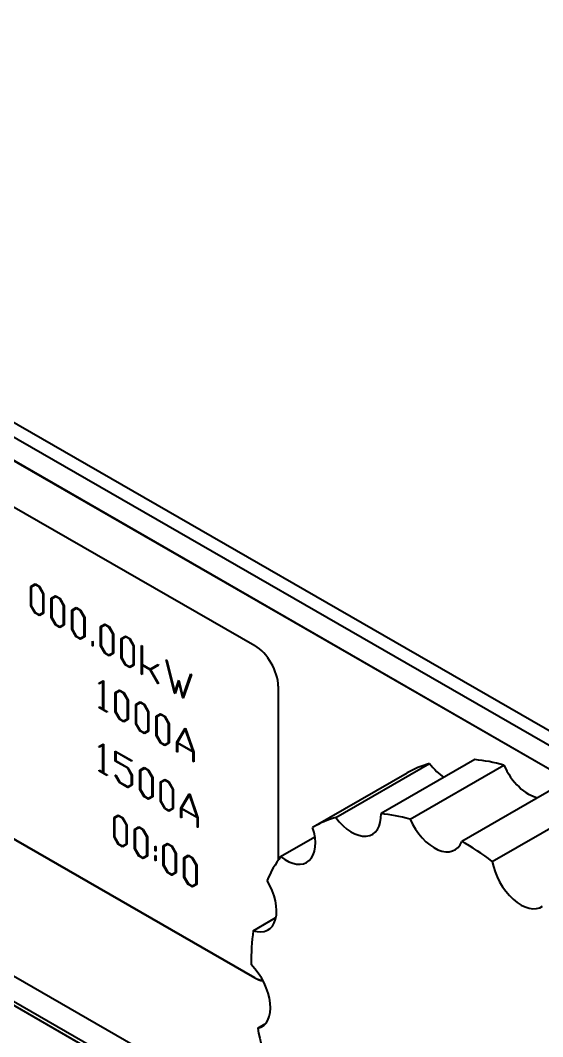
# Model space of a CAD drawing. Header units: inches. Extents: x 6934 to 18973, y 4254 to 7629.
# Drawn here: x 10765.48 to 10790.66, y 6820.39 to 6869.42 of the extents above; entities that cross this region are included whole.
import ezdxf

# ---------------------------------------------------------------- set-up
doc = ezdxf.new("R2010")
doc.units = ezdxf.units.IN
doc.header["$MEASUREMENT"] = 0
doc.layers.add('POWER SUPPLY CASE OUTLINE$0$가시적인 것(ISO)', color=3, linetype='Continuous', lineweight=40, true_color=0x00ff00)
doc.layers.add('POWER SUPPLY CASE OUTLINE$0$가시적인 좁은 것(ISO)', color=3, linetype='Continuous', lineweight=35, true_color=0x00ff00)

msp = doc.modelspace()

# ---------------------------------------------------------------- linework, layer by layer
at = {"layer": 'POWER SUPPLY CASE OUTLINE$0$가시적인 것(ISO)'}
for p, q in [((10691.474, 6892.456), (10908.697, 6767.365)), ((10907.342, 6767.427), (10692.269, 6891.28)), ((10781.124, 6812.706), (10691.474, 6864.332)), ((10692.269, 6864.072), (10780.877, 6813.046)), ((10791.312, 6833.111), (10742.609, 6861.157)), ((10742.615, 6861.16), (10791.317, 6833.114)), ((10743.401, 6858.477), (10776.776, 6839.258)), ((10776.776, 6823.234), (10743.401, 6842.453)), ((10743.407, 6842.457), (10776.782, 6823.237)), ((10765.979, 6842.109), (10766.185, 6842.229)), ((10765.985, 6842.112), (10765.979, 6842.109)), ((10765.979, 6841.182), (10765.979, 6842.109)), ((10765.985, 6842.112), (10766.185, 6842.229)), ((10765.985, 6841.185), (10765.985, 6842.112)), ((10766.195, 6842.193), (10766.006, 6842.082)), ((10766.006, 6842.082), (10766.006, 6841.178)), ((10766.185, 6842.229), (10766.393, 6842.109)), ((10766.201, 6842.196), (10766.195, 6842.193)), ((10766.383, 6842.085), (10766.195, 6842.193)), ((10766.389, 6842.088), (10766.201, 6842.196)), ((10766.389, 6842.088), (10766.383, 6842.085)), ((10766.573, 6841.756), (10766.383, 6842.085)), ((10766.579, 6841.759), (10766.389, 6842.088)), ((10766.393, 6842.109), (10766.599, 6841.752)), ((10766.579, 6841.759), (10766.573, 6841.756)), ((10766.573, 6840.852), (10766.573, 6841.756)), ((10766.579, 6840.855), (10766.579, 6841.759)), ((10766.599, 6841.752), (10766.599, 6840.825)), ((10766.969, 6841.539), (10767.175, 6841.659)), ((10766.975, 6841.542), (10766.969, 6841.539)), ((10766.969, 6840.612), (10766.969, 6841.539)), ((10766.975, 6841.542), (10767.175, 6841.659)), ((10766.975, 6840.615), (10766.975, 6841.542)), ((10767.185, 6841.623), (10766.996, 6841.512)), ((10766.996, 6841.512), (10766.996, 6840.608)), ((10767.175, 6841.659), (10767.383, 6841.539)), ((10767.191, 6841.626), (10767.185, 6841.623)), ((10767.373, 6841.515), (10767.185, 6841.623)), ((10767.379, 6841.518), (10767.191, 6841.626)), ((10767.379, 6841.518), (10767.373, 6841.515)), ((10767.563, 6841.186), (10767.373, 6841.515)), ((10767.569, 6841.189), (10767.379, 6841.518)), ((10767.383, 6841.539), (10767.589, 6841.182)), ((10765.985, 6841.185), (10765.979, 6841.182)), ((10766.185, 6840.826), (10765.979, 6841.182)), ((10766.191, 6840.83), (10765.985, 6841.185)), ((10766.006, 6841.178), (10766.195, 6840.851)), ((10766.195, 6840.851), (10766.383, 6840.742)), ((10766.383, 6840.742), (10766.573, 6840.852)), ((10766.579, 6840.855), (10766.573, 6840.852)), ((10767.569, 6841.189), (10767.563, 6841.186)), ((10767.563, 6840.281), (10767.563, 6841.186)), ((10767.569, 6840.285), (10767.569, 6841.189)), ((10767.589, 6841.182), (10767.589, 6840.255)), ((10767.959, 6840.969), (10768.165, 6841.089)), ((10767.965, 6840.972), (10767.959, 6840.969)), ((10767.959, 6840.042), (10767.959, 6840.969)), ((10767.965, 6840.972), (10768.165, 6841.089)), ((10767.965, 6840.045), (10767.965, 6840.972)), ((10768.175, 6841.053), (10767.986, 6840.942)), ((10767.986, 6840.942), (10767.986, 6840.038)), ((10768.165, 6841.089), (10768.373, 6840.969)), ((10768.181, 6841.056), (10768.175, 6841.053)), ((10768.363, 6840.945), (10768.175, 6841.053)), ((10768.369, 6840.948), (10768.181, 6841.056)), ((10768.369, 6840.948), (10768.363, 6840.945)), ((10768.553, 6840.615), (10768.363, 6840.945)), ((10768.559, 6840.619), (10768.369, 6840.948)), ((10768.373, 6840.969), (10768.579, 6840.612)), ((10766.191, 6840.83), (10766.185, 6840.826)), ((10766.393, 6840.707), (10766.185, 6840.826)), ((10766.399, 6840.71), (10766.191, 6840.83)), ((10766.599, 6840.825), (10766.393, 6840.707)), ((10766.399, 6840.71), (10766.393, 6840.707)), ((10766.975, 6840.615), (10766.969, 6840.612)), ((10767.175, 6840.256), (10766.969, 6840.612)), ((10767.181, 6840.26), (10766.975, 6840.615)), ((10766.996, 6840.608), (10767.185, 6840.281)), ((10768.559, 6840.619), (10768.553, 6840.615)), ((10768.553, 6839.711), (10768.553, 6840.615)), ((10768.559, 6839.715), (10768.559, 6840.619)), ((10768.579, 6840.612), (10768.579, 6839.685)), ((10767.181, 6840.26), (10767.175, 6840.256)), ((10767.383, 6840.137), (10767.175, 6840.256)), ((10767.389, 6840.14), (10767.181, 6840.26)), ((10767.185, 6840.281), (10767.373, 6840.172)), ((10767.373, 6840.172), (10767.563, 6840.281)), ((10767.589, 6840.255), (10767.383, 6840.137)), ((10767.389, 6840.14), (10767.383, 6840.137)), ((10767.569, 6840.285), (10767.563, 6840.281)), ((10767.965, 6840.045), (10767.959, 6840.042)), ((10768.165, 6839.686), (10767.959, 6840.042)), ((10768.171, 6839.69), (10767.965, 6840.045)), ((10767.986, 6840.038), (10768.175, 6839.711)), ((10769.345, 6840.171), (10769.551, 6840.291)), ((10769.35, 6840.174), (10769.345, 6840.171)), ((10769.345, 6839.244), (10769.345, 6840.171)), ((10769.35, 6840.174), (10769.551, 6840.291)), ((10769.35, 6839.247), (10769.35, 6840.174)), ((10769.561, 6840.255), (10769.372, 6840.144)), ((10769.372, 6840.144), (10769.372, 6839.24)), ((10769.551, 6840.291), (10769.759, 6840.171)), ((10769.566, 6840.258), (10769.561, 6840.255)), ((10769.749, 6840.146), (10769.561, 6840.255)), ((10769.754, 6840.15), (10769.566, 6840.258)), ((10769.754, 6840.15), (10769.749, 6840.146)), ((10769.939, 6839.817), (10769.749, 6840.146)), ((10769.944, 6839.821), (10769.754, 6840.15)), ((10769.759, 6840.171), (10769.965, 6839.814)), ((10768.171, 6839.69), (10768.165, 6839.686)), ((10768.373, 6839.566), (10768.165, 6839.686)), ((10768.379, 6839.57), (10768.171, 6839.69)), ((10768.175, 6839.711), (10768.363, 6839.602)), ((10768.363, 6839.602), (10768.553, 6839.711)), ((10768.579, 6839.685), (10768.373, 6839.566)), ((10768.379, 6839.57), (10768.373, 6839.566)), ((10768.559, 6839.715), (10768.553, 6839.711)), ((10768.949, 6839.478), (10768.976, 6839.462)), ((10768.949, 6839.249), (10768.949, 6839.478)), ((10768.954, 6839.252), (10768.954, 6839.474)), ((10768.976, 6839.462), (10768.976, 6839.233)), ((10769.944, 6839.821), (10769.939, 6839.817)), ((10769.939, 6838.913), (10769.939, 6839.817)), ((10769.944, 6838.917), (10769.944, 6839.821)), ((10769.965, 6839.814), (10769.965, 6838.887)), ((10770.335, 6839.601), (10770.541, 6839.72)), ((10770.34, 6839.604), (10770.335, 6839.601)), ((10770.335, 6838.674), (10770.335, 6839.601)), ((10770.34, 6839.604), (10770.541, 6839.72)), ((10770.34, 6838.677), (10770.34, 6839.604)), ((10770.551, 6839.685), (10770.362, 6839.574)), ((10770.362, 6839.574), (10770.362, 6838.67)), ((10770.541, 6839.72), (10770.749, 6839.601)), ((10770.556, 6839.688), (10770.551, 6839.685)), ((10770.739, 6839.576), (10770.551, 6839.685)), ((10770.744, 6839.58), (10770.556, 6839.688)), ((10770.744, 6839.58), (10770.739, 6839.576)), ((10770.929, 6839.247), (10770.739, 6839.576)), ((10770.934, 6839.251), (10770.744, 6839.58)), ((10770.749, 6839.601), (10770.955, 6839.244)), ((10768.954, 6839.252), (10768.949, 6839.249)), ((10768.976, 6839.233), (10768.949, 6839.249)), ((10768.976, 6839.24), (10768.954, 6839.252)), ((10769.35, 6839.247), (10769.345, 6839.244)), ((10769.551, 6838.888), (10769.345, 6839.244)), ((10769.556, 6838.891), (10769.35, 6839.247)), ((10769.372, 6839.24), (10769.561, 6838.912)), ((10769.556, 6838.891), (10769.551, 6838.888)), ((10769.759, 6838.768), (10769.551, 6838.888)), ((10769.764, 6838.772), (10769.556, 6838.891)), ((10769.561, 6838.912), (10769.749, 6838.804)), ((10769.749, 6838.804), (10769.939, 6838.913)), ((10769.965, 6838.887), (10769.759, 6838.768)), ((10769.944, 6838.917), (10769.939, 6838.913)), ((10770.934, 6839.251), (10770.929, 6839.247)), ((10770.929, 6838.343), (10770.929, 6839.247)), ((10770.934, 6838.346), (10770.934, 6839.251)), ((10770.955, 6839.244), (10770.955, 6838.317)), ((10771.325, 6837.88), (10771.325, 6839.254)), ((10771.325, 6839.254), (10771.352, 6839.238)), ((10771.33, 6837.884), (10771.33, 6839.251)), ((10771.352, 6839.238), (10771.352, 6838.338)), ((10769.764, 6838.772), (10769.759, 6838.768)), ((10770.34, 6838.677), (10770.335, 6838.674)), ((10770.541, 6838.318), (10770.335, 6838.674)), ((10770.546, 6838.321), (10770.34, 6838.677)), ((10770.362, 6838.67), (10770.551, 6838.342)), ((10772.513, 6838.563), (10772.54, 6838.559)), ((10772.909, 6836.968), (10772.513, 6838.563)), ((10772.914, 6836.972), (10772.519, 6838.562)), ((10772.54, 6838.559), (10772.922, 6837.009)), ((10770.546, 6838.321), (10770.541, 6838.318)), ((10770.749, 6838.198), (10770.541, 6838.318)), ((10770.754, 6838.202), (10770.546, 6838.321)), ((10770.551, 6838.342), (10770.739, 6838.234)), ((10770.739, 6838.234), (10770.929, 6838.343)), ((10770.955, 6838.317), (10770.749, 6838.198)), ((10770.754, 6838.202), (10770.749, 6838.198)), ((10770.934, 6838.346), (10770.929, 6838.343)), ((10771.352, 6838.338), (10771.729, 6838.121)), ((10771.357, 6838.311), (10771.352, 6838.308)), ((10771.729, 6838.091), (10771.352, 6838.308)), ((10771.352, 6838.308), (10771.352, 6837.865)), ((10771.734, 6838.094), (10771.357, 6838.311)), ((10771.729, 6838.121), (10772.12, 6838.35)), ((10771.734, 6838.124), (10771.729, 6838.121)), ((10771.734, 6838.094), (10771.729, 6838.091)), ((10772.12, 6837.412), (10771.729, 6838.091)), ((10771.734, 6838.124), (10772.12, 6838.35)), ((10772.125, 6837.416), (10771.734, 6838.094)), ((10772.139, 6838.316), (10771.752, 6838.092)), ((10771.752, 6838.092), (10772.139, 6837.423)), ((10772.12, 6838.35), (10772.139, 6838.316)), ((10769.263, 6837.448), (10769.466, 6837.563)), ((10769.283, 6837.413), (10769.263, 6837.448)), ((10769.289, 6837.416), (10769.269, 6837.451)), ((10769.458, 6837.517), (10769.283, 6837.413)), ((10769.464, 6837.52), (10769.458, 6837.517)), ((10769.458, 6836.195), (10769.458, 6837.517)), ((10769.464, 6836.199), (10769.464, 6837.52)), ((10769.466, 6837.563), (10769.484, 6837.553)), ((10769.484, 6837.553), (10769.484, 6836.18)), ((10771.33, 6837.884), (10771.325, 6837.88)), ((10771.352, 6837.865), (10771.325, 6837.88)), ((10771.352, 6837.871), (10771.33, 6837.884)), ((10772.139, 6837.423), (10772.12, 6837.412)), ((10772.922, 6837.009), (10773.119, 6837.582)), ((10772.927, 6837.013), (10773.121, 6837.574)), ((10773.119, 6837.486), (10772.936, 6836.953)), ((10773.119, 6837.582), (10773.318, 6836.781)), ((10773.124, 6837.489), (10773.119, 6837.486)), ((10773.304, 6836.741), (10773.119, 6837.486)), ((10773.309, 6836.744), (10773.124, 6837.489)), ((10773.318, 6836.781), (10773.7, 6837.891)), ((10773.323, 6836.785), (10773.703, 6837.888)), ((10773.727, 6837.864), (10773.331, 6836.725)), ((10773.7, 6837.891), (10773.727, 6837.864)), ((10770.052, 6836.987), (10770.258, 6837.107)), ((10770.058, 6836.991), (10770.052, 6836.987)), ((10770.052, 6836.06), (10770.052, 6836.987)), ((10770.058, 6836.991), (10770.258, 6837.107)), ((10770.058, 6836.063), (10770.058, 6836.991)), ((10770.268, 6837.071), (10770.079, 6836.96)), ((10770.079, 6836.96), (10770.079, 6836.056)), ((10770.258, 6837.107), (10770.466, 6836.987)), ((10770.274, 6837.074), (10770.268, 6837.071)), ((10770.456, 6836.963), (10770.268, 6837.071)), ((10770.462, 6836.966), (10770.274, 6837.074)), ((10770.462, 6836.966), (10770.456, 6836.963)), ((10770.646, 6836.634), (10770.456, 6836.963)), ((10770.652, 6836.637), (10770.462, 6836.966)), ((10770.466, 6836.987), (10770.672, 6836.63)), ((10772.914, 6836.972), (10772.909, 6836.968)), ((10772.936, 6836.953), (10772.909, 6836.968)), ((10772.937, 6836.958), (10772.914, 6836.972)), ((10772.927, 6837.013), (10772.922, 6837.009)), ((10777.908, 6837.298), (10777.908, 6828.905)), ((10770.652, 6836.637), (10770.646, 6836.634)), ((10770.646, 6835.73), (10770.646, 6836.634)), ((10770.652, 6835.733), (10770.652, 6836.637)), ((10770.672, 6836.63), (10770.672, 6835.703)), ((10771.042, 6836.417), (10771.248, 6836.537)), ((10771.048, 6836.421), (10771.248, 6836.537)), ((10771.258, 6836.501), (10771.069, 6836.39)), ((10771.248, 6836.537), (10771.456, 6836.417)), ((10771.264, 6836.504), (10771.258, 6836.501)), ((10771.446, 6836.393), (10771.258, 6836.501)), ((10771.452, 6836.396), (10771.264, 6836.504)), ((10773.309, 6836.744), (10773.304, 6836.741)), ((10773.331, 6836.725), (10773.304, 6836.741)), ((10773.332, 6836.731), (10773.309, 6836.744)), ((10773.323, 6836.785), (10773.318, 6836.781)), ((10742.609, 6836.304), (10778.706, 6815.516)), ((10769.273, 6836.272), (10769.273, 6836.302)), ((10769.273, 6836.302), (10769.458, 6836.195)), ((10769.279, 6836.275), (10769.273, 6836.272)), ((10769.669, 6836.044), (10769.273, 6836.272)), ((10769.279, 6836.275), (10769.279, 6836.299)), ((10769.669, 6836.05), (10769.279, 6836.275)), ((10769.464, 6836.199), (10769.458, 6836.195)), ((10769.484, 6836.18), (10769.669, 6836.074)), ((10769.669, 6836.074), (10769.669, 6836.044)), ((10770.058, 6836.063), (10770.052, 6836.06)), ((10770.258, 6835.705), (10770.052, 6836.06)), ((10770.264, 6835.708), (10770.058, 6836.063)), ((10770.079, 6836.056), (10770.268, 6835.729)), ((10771.048, 6836.421), (10771.042, 6836.417)), ((10771.042, 6835.49), (10771.042, 6836.417)), ((10771.048, 6835.493), (10771.048, 6836.421)), ((10771.069, 6836.39), (10771.069, 6835.486)), ((10771.452, 6836.396), (10771.446, 6836.393)), ((10771.636, 6836.064), (10771.446, 6836.393)), ((10771.642, 6836.067), (10771.452, 6836.396)), ((10771.456, 6836.417), (10771.662, 6836.06)), ((10771.642, 6836.067), (10771.636, 6836.064)), ((10771.636, 6835.16), (10771.636, 6836.064)), ((10771.642, 6835.163), (10771.642, 6836.067)), ((10771.662, 6836.06), (10771.662, 6835.133)), ((10772.032, 6835.847), (10772.238, 6835.967)), ((10772.038, 6835.851), (10772.238, 6835.967)), ((10772.238, 6835.967), (10772.446, 6835.847)), ((10772.254, 6835.934), (10772.248, 6835.931)), ((10772.442, 6835.826), (10772.254, 6835.934)), ((10770.264, 6835.708), (10770.258, 6835.705)), ((10770.466, 6835.585), (10770.258, 6835.705)), ((10770.472, 6835.588), (10770.264, 6835.708)), ((10770.268, 6835.729), (10770.456, 6835.621)), ((10770.456, 6835.621), (10770.646, 6835.73)), ((10770.672, 6835.703), (10770.466, 6835.585)), ((10770.472, 6835.588), (10770.466, 6835.585)), ((10770.652, 6835.733), (10770.646, 6835.73)), ((10771.048, 6835.493), (10771.042, 6835.49)), ((10771.248, 6835.135), (10771.042, 6835.49)), ((10771.254, 6835.138), (10771.048, 6835.493)), ((10771.069, 6835.486), (10771.258, 6835.159)), ((10772.038, 6835.851), (10772.032, 6835.847)), ((10772.032, 6834.92), (10772.032, 6835.847)), ((10772.038, 6834.923), (10772.038, 6835.851)), ((10772.248, 6835.931), (10772.059, 6835.82)), ((10772.059, 6835.82), (10772.059, 6834.916)), ((10772.436, 6835.823), (10772.248, 6835.931)), ((10772.442, 6835.826), (10772.436, 6835.823)), ((10772.626, 6835.494), (10772.436, 6835.823)), ((10772.632, 6835.497), (10772.442, 6835.826)), ((10772.446, 6835.847), (10772.652, 6835.49)), ((10772.632, 6835.497), (10772.626, 6835.494)), ((10772.626, 6834.59), (10772.626, 6835.494)), ((10772.632, 6834.593), (10772.632, 6835.497)), ((10772.652, 6835.49), (10772.652, 6834.563)), ((10771.254, 6835.138), (10771.248, 6835.135)), ((10771.456, 6835.015), (10771.248, 6835.135)), ((10771.462, 6835.018), (10771.254, 6835.138)), ((10771.258, 6835.159), (10771.446, 6835.051)), ((10771.446, 6835.051), (10771.636, 6835.16)), ((10771.662, 6835.133), (10771.456, 6835.015)), ((10771.462, 6835.018), (10771.456, 6835.015)), ((10771.642, 6835.163), (10771.636, 6835.16)), ((10773.022, 6834.588), (10773.416, 6835.273)), ((10773.028, 6834.591), (10773.419, 6835.272)), ((10773.431, 6835.23), (10773.057, 6834.58)), ((10773.416, 6835.273), (10773.447, 6835.256)), ((10773.437, 6835.233), (10773.431, 6835.23)), ((10773.806, 6834.148), (10773.431, 6835.23)), ((10773.812, 6834.152), (10773.437, 6835.233)), ((10773.447, 6835.256), (10773.84, 6834.117)), ((10769.263, 6834.394), (10769.466, 6834.509)), ((10769.458, 6834.463), (10769.283, 6834.359)), ((10769.464, 6834.466), (10769.458, 6834.463)), ((10769.458, 6833.141), (10769.458, 6834.463)), ((10769.464, 6833.145), (10769.464, 6834.466)), ((10769.466, 6834.509), (10769.484, 6834.499)), ((10769.484, 6834.499), (10769.484, 6833.126)), ((10772.038, 6834.923), (10772.032, 6834.92)), ((10772.238, 6834.564), (10772.032, 6834.92)), ((10772.244, 6834.568), (10772.038, 6834.923)), ((10772.059, 6834.916), (10772.248, 6834.589)), ((10772.244, 6834.568), (10772.238, 6834.564)), ((10772.446, 6834.445), (10772.238, 6834.564)), ((10772.452, 6834.448), (10772.244, 6834.568)), ((10772.248, 6834.589), (10772.436, 6834.48)), ((10772.436, 6834.48), (10772.626, 6834.59)), ((10772.652, 6834.563), (10772.446, 6834.445)), ((10772.632, 6834.593), (10772.626, 6834.59)), ((10773.028, 6834.591), (10773.022, 6834.588)), ((10773.022, 6834.127), (10773.022, 6834.588)), ((10773.028, 6834.13), (10773.028, 6834.591)), ((10773.055, 6834.557), (10773.049, 6834.554)), ((10773.049, 6834.554), (10773.049, 6834.111)), ((10773.814, 6834.114), (10773.049, 6834.554)), ((10773.82, 6834.117), (10773.055, 6834.557)), ((10773.057, 6834.58), (10773.806, 6834.148)), ((10769.283, 6834.359), (10769.263, 6834.394)), ((10769.289, 6834.362), (10769.269, 6834.397)), ((10770.052, 6834.172), (10770.857, 6833.708)), ((10770.052, 6833.684), (10770.052, 6834.172)), ((10770.058, 6833.687), (10770.058, 6834.168)), ((10770.085, 6834.129), (10770.079, 6834.126)), ((10770.857, 6833.678), (10770.079, 6834.126)), ((10770.079, 6834.126), (10770.079, 6833.698)), ((10770.857, 6833.685), (10770.085, 6834.129)), ((10772.452, 6834.448), (10772.446, 6834.445)), ((10773.028, 6834.13), (10773.022, 6834.127)), ((10773.049, 6834.111), (10773.022, 6834.127)), ((10773.049, 6834.118), (10773.028, 6834.13)), ((10773.812, 6834.152), (10773.806, 6834.148)), ((10773.82, 6834.117), (10773.814, 6834.114)), ((10773.814, 6833.671), (10773.814, 6834.114)), ((10773.82, 6833.674), (10773.82, 6834.117)), ((10773.84, 6834.117), (10773.84, 6833.656)), ((10770.058, 6833.687), (10770.052, 6833.684)), ((10770.654, 6833.337), (10770.052, 6833.684)), ((10770.66, 6833.34), (10770.058, 6833.687)), ((10770.079, 6833.698), (10770.664, 6833.361)), ((10770.857, 6833.708), (10770.857, 6833.678)), ((10773.82, 6833.674), (10773.814, 6833.671)), ((10773.84, 6833.656), (10773.814, 6833.671)), ((10773.84, 6833.662), (10773.82, 6833.674)), ((10780.682, 6830.966), (10785.208, 6833.572)), ((10787.395, 6833.756), (10782.869, 6831.15)), ((10784.266, 6830.886), (10788.791, 6833.492)), ((10769.273, 6833.248), (10769.458, 6833.141)), ((10769.273, 6833.218), (10769.273, 6833.248)), ((10769.279, 6833.221), (10769.273, 6833.218)), ((10769.669, 6832.99), (10769.273, 6833.218)), ((10769.279, 6833.221), (10769.279, 6833.245)), ((10769.669, 6832.996), (10769.279, 6833.221)), ((10769.464, 6833.145), (10769.458, 6833.141)), ((10769.484, 6833.126), (10769.669, 6833.02)), ((10769.669, 6833.02), (10769.669, 6832.99)), ((10770.055, 6833), (10770.075, 6833.01)), ((10770.258, 6832.651), (10770.055, 6833)), ((10770.264, 6832.654), (10770.061, 6833.003)), ((10770.075, 6833.01), (10770.268, 6832.675)), ((10770.66, 6833.34), (10770.654, 6833.337)), ((10770.844, 6833.009), (10770.654, 6833.337)), ((10770.85, 6833.012), (10770.66, 6833.34)), ((10770.664, 6833.361), (10770.87, 6833.005)), ((10770.85, 6833.012), (10770.844, 6833.009)), ((10770.844, 6832.562), (10770.844, 6833.009)), ((10770.85, 6832.565), (10770.85, 6833.012)), ((10770.87, 6833.005), (10770.87, 6832.535)), ((10771.24, 6833.249), (10771.446, 6833.369)), ((10771.246, 6833.253), (10771.24, 6833.249)), ((10771.24, 6832.322), (10771.24, 6833.249)), ((10771.246, 6833.253), (10771.446, 6833.369)), ((10771.246, 6832.325), (10771.246, 6833.253)), ((10771.456, 6833.333), (10771.267, 6833.222)), ((10771.267, 6833.222), (10771.267, 6832.318)), ((10771.446, 6833.369), (10771.654, 6833.249)), ((10771.462, 6833.336), (10771.456, 6833.333)), ((10771.644, 6833.225), (10771.456, 6833.333)), ((10771.65, 6833.228), (10771.462, 6833.336)), ((10771.65, 6833.228), (10771.644, 6833.225)), ((10771.834, 6832.896), (10771.644, 6833.225)), ((10771.84, 6832.899), (10771.65, 6833.228)), ((10771.654, 6833.249), (10771.86, 6832.892)), ((10779.6, 6830.507), (10784.126, 6833.113)), ((10770.264, 6832.654), (10770.258, 6832.651)), ((10770.664, 6832.417), (10770.258, 6832.651)), ((10770.67, 6832.42), (10770.264, 6832.654)), ((10770.268, 6832.675), (10770.654, 6832.453)), ((10770.654, 6832.453), (10770.844, 6832.562)), ((10770.87, 6832.535), (10770.664, 6832.417)), ((10770.85, 6832.565), (10770.844, 6832.562)), ((10771.84, 6832.899), (10771.834, 6832.896)), ((10771.834, 6831.992), (10771.834, 6832.896)), ((10771.84, 6831.995), (10771.84, 6832.899)), ((10771.86, 6832.892), (10771.86, 6831.965)), ((10772.23, 6832.679), (10772.436, 6832.799)), ((10772.236, 6832.683), (10772.23, 6832.679)), ((10772.23, 6831.752), (10772.23, 6832.679)), ((10772.236, 6832.683), (10772.436, 6832.799)), ((10772.236, 6831.755), (10772.236, 6832.683)), ((10772.446, 6832.763), (10772.257, 6832.652)), ((10772.257, 6832.652), (10772.257, 6831.748)), ((10772.436, 6832.799), (10772.644, 6832.679)), ((10772.452, 6832.766), (10772.446, 6832.763)), ((10772.634, 6832.655), (10772.446, 6832.763)), ((10772.64, 6832.658), (10772.452, 6832.766)), ((10772.64, 6832.658), (10772.634, 6832.655)), ((10772.824, 6832.326), (10772.634, 6832.655)), ((10772.83, 6832.329), (10772.64, 6832.658)), ((10772.644, 6832.679), (10772.85, 6832.322)), ((10770.67, 6832.42), (10770.664, 6832.417)), ((10771.246, 6832.325), (10771.24, 6832.322)), ((10771.446, 6831.967), (10771.24, 6832.322)), ((10771.452, 6831.97), (10771.246, 6832.325)), ((10771.267, 6832.318), (10771.456, 6831.991)), ((10772.83, 6832.329), (10772.824, 6832.326)), ((10772.824, 6831.422), (10772.824, 6832.326)), ((10772.83, 6831.425), (10772.83, 6832.329)), ((10772.85, 6832.322), (10772.85, 6831.395)), ((10773.22, 6831.42), (10773.614, 6832.106)), ((10773.226, 6831.423), (10773.617, 6832.104)), ((10773.629, 6832.062), (10773.255, 6831.412)), ((10773.614, 6832.106), (10773.645, 6832.088)), ((10773.635, 6832.065), (10773.629, 6832.062)), ((10774.004, 6830.98), (10773.629, 6832.062)), ((10774.01, 6830.984), (10773.635, 6832.065)), ((10773.645, 6832.088), (10774.038, 6830.949)), ((10791.289, 6832.419), (10786.764, 6829.813)), ((10771.452, 6831.97), (10771.446, 6831.967)), ((10771.654, 6831.847), (10771.446, 6831.967)), ((10771.66, 6831.85), (10771.452, 6831.97)), ((10771.456, 6831.991), (10771.644, 6831.883)), ((10771.644, 6831.883), (10771.834, 6831.992)), ((10771.86, 6831.965), (10771.654, 6831.847)), ((10771.66, 6831.85), (10771.654, 6831.847)), ((10771.84, 6831.995), (10771.834, 6831.992)), ((10772.236, 6831.755), (10772.23, 6831.752)), ((10772.436, 6831.397), (10772.23, 6831.752)), ((10772.442, 6831.4), (10772.236, 6831.755)), ((10772.257, 6831.748), (10772.446, 6831.421)), ((10769.995, 6830.959), (10770.201, 6831.078)), ((10770, 6830.962), (10770.201, 6831.078)), ((10770.211, 6831.043), (10770.022, 6830.932)), ((10770.201, 6831.078), (10770.409, 6830.959)), ((10770.216, 6831.046), (10770.211, 6831.043)), ((10770.399, 6830.934), (10770.211, 6831.043)), ((10770.404, 6830.938), (10770.216, 6831.046)), ((10772.442, 6831.4), (10772.436, 6831.397)), ((10772.644, 6831.277), (10772.436, 6831.397)), ((10772.65, 6831.28), (10772.442, 6831.4)), ((10772.446, 6831.421), (10772.634, 6831.313)), ((10772.634, 6831.313), (10772.824, 6831.422)), ((10772.85, 6831.395), (10772.644, 6831.277)), ((10772.65, 6831.28), (10772.644, 6831.277)), ((10772.83, 6831.425), (10772.824, 6831.422)), ((10773.226, 6831.423), (10773.22, 6831.42)), ((10773.22, 6830.959), (10773.22, 6831.42)), ((10773.226, 6830.962), (10773.226, 6831.423)), ((10773.253, 6831.389), (10773.247, 6831.386)), ((10773.247, 6831.386), (10773.247, 6830.943)), ((10774.012, 6830.946), (10773.247, 6831.386)), ((10774.018, 6830.949), (10773.253, 6831.389)), ((10773.255, 6831.412), (10774.004, 6830.98)), ((10788.233, 6828.848), (10792.758, 6831.454)), ((10770, 6830.962), (10769.995, 6830.959)), ((10769.995, 6830.032), (10769.995, 6830.959)), ((10770, 6830.035), (10770, 6830.962)), ((10770.022, 6830.932), (10770.022, 6830.028)), ((10770.404, 6830.938), (10770.399, 6830.934)), ((10770.589, 6830.605), (10770.399, 6830.934)), ((10770.594, 6830.609), (10770.404, 6830.938)), ((10770.409, 6830.959), (10770.615, 6830.602)), ((10770.594, 6830.609), (10770.589, 6830.605)), ((10770.589, 6829.701), (10770.589, 6830.605)), ((10770.594, 6829.704), (10770.594, 6830.609)), ((10770.615, 6830.602), (10770.615, 6829.675)), ((10773.226, 6830.962), (10773.22, 6830.959)), ((10773.247, 6830.943), (10773.22, 6830.959)), ((10773.247, 6830.95), (10773.226, 6830.962)), ((10774.01, 6830.984), (10774.004, 6830.98)), ((10774.018, 6830.949), (10774.012, 6830.946)), ((10774.012, 6830.503), (10774.012, 6830.946)), ((10774.018, 6830.506), (10774.018, 6830.949)), ((10774.038, 6830.949), (10774.038, 6830.488)), ((10770.985, 6830.389), (10771.191, 6830.508)), ((10770.99, 6830.392), (10770.985, 6830.389)), ((10770.985, 6829.462), (10770.985, 6830.389)), ((10770.99, 6830.392), (10771.191, 6830.508)), ((10770.99, 6829.465), (10770.99, 6830.392)), ((10771.201, 6830.473), (10771.012, 6830.362)), ((10771.012, 6830.362), (10771.012, 6829.458)), ((10771.191, 6830.508), (10771.399, 6830.389)), ((10771.206, 6830.476), (10771.201, 6830.473)), ((10771.389, 6830.364), (10771.201, 6830.473)), ((10771.394, 6830.368), (10771.206, 6830.476)), ((10771.394, 6830.368), (10771.389, 6830.364)), ((10771.579, 6830.035), (10771.389, 6830.364)), ((10771.584, 6830.039), (10771.394, 6830.368)), ((10771.399, 6830.389), (10771.605, 6830.032)), ((10774.018, 6830.506), (10774.012, 6830.503)), ((10774.038, 6830.488), (10774.012, 6830.503)), ((10774.038, 6830.494), (10774.018, 6830.506)), ((10770, 6830.035), (10769.995, 6830.032)), ((10770.201, 6829.676), (10769.995, 6830.032)), ((10770.206, 6829.679), (10770, 6830.035)), ((10770.022, 6830.028), (10770.211, 6829.7)), ((10770.206, 6829.679), (10770.201, 6829.676)), ((10770.409, 6829.556), (10770.201, 6829.676)), ((10770.414, 6829.56), (10770.206, 6829.679)), ((10770.211, 6829.7), (10770.399, 6829.592)), ((10770.399, 6829.592), (10770.589, 6829.701)), ((10770.615, 6829.675), (10770.409, 6829.556)), ((10770.414, 6829.56), (10770.409, 6829.556)), ((10770.594, 6829.704), (10770.589, 6829.701)), ((10771.584, 6830.039), (10771.579, 6830.035)), ((10771.579, 6829.131), (10771.579, 6830.035)), ((10771.584, 6829.134), (10771.584, 6830.039)), ((10771.605, 6830.032), (10771.605, 6829.105)), ((10771.975, 6829.355), (10771.975, 6829.583)), ((10771.975, 6829.583), (10772.002, 6829.567)), ((10771.98, 6829.358), (10771.98, 6829.58)), ((10772.002, 6829.567), (10772.002, 6829.34)), ((10772.371, 6829.591), (10772.577, 6829.71)), ((10772.376, 6829.594), (10772.371, 6829.591)), ((10772.371, 6828.664), (10772.371, 6829.591)), ((10772.376, 6829.594), (10772.577, 6829.71)), ((10772.376, 6828.667), (10772.376, 6829.594)), ((10772.587, 6829.674), (10772.398, 6829.564)), ((10772.398, 6829.564), (10772.398, 6828.66)), ((10772.577, 6829.71), (10772.785, 6829.591)), ((10772.592, 6829.678), (10772.587, 6829.674)), ((10772.775, 6829.566), (10772.587, 6829.674)), ((10772.78, 6829.569), (10772.592, 6829.678)), ((10772.78, 6829.569), (10772.775, 6829.566)), ((10772.965, 6829.237), (10772.775, 6829.566)), ((10772.97, 6829.24), (10772.78, 6829.569)), ((10772.785, 6829.591), (10772.991, 6829.234)), ((10778.028, 6829.076), (10779.681, 6830.028)), ((10770.99, 6829.465), (10770.985, 6829.462)), ((10771.191, 6829.106), (10770.985, 6829.462)), ((10771.196, 6829.109), (10770.99, 6829.465)), ((10771.012, 6829.458), (10771.201, 6829.13)), ((10771.196, 6829.109), (10771.191, 6829.106)), ((10771.399, 6828.986), (10771.191, 6829.106)), ((10771.404, 6828.99), (10771.196, 6829.109)), ((10771.201, 6829.13), (10771.389, 6829.022)), ((10771.389, 6829.022), (10771.579, 6829.131)), ((10771.605, 6829.105), (10771.399, 6828.986)), ((10771.584, 6829.134), (10771.579, 6829.131)), ((10771.98, 6829.358), (10771.975, 6829.355)), ((10772.002, 6829.34), (10771.975, 6829.355)), ((10771.975, 6829.126), (10772.002, 6829.111)), ((10771.975, 6828.897), (10771.975, 6829.126)), ((10772.002, 6829.346), (10771.98, 6829.358)), ((10771.98, 6828.901), (10771.98, 6829.123)), ((10772.002, 6829.111), (10772.002, 6828.882)), ((10772.97, 6829.24), (10772.965, 6829.237)), ((10772.965, 6828.333), (10772.965, 6829.237)), ((10772.97, 6828.336), (10772.97, 6829.24)), ((10772.991, 6829.234), (10772.991, 6828.307)), ((10773.361, 6829.021), (10773.567, 6829.14)), ((10773.366, 6829.024), (10773.567, 6829.14)), ((10773.577, 6829.104), (10773.388, 6828.994)), ((10773.567, 6829.14), (10773.774, 6829.02)), ((10773.582, 6829.108), (10773.577, 6829.104)), ((10773.764, 6828.996), (10773.577, 6829.104)), ((10773.77, 6828.999), (10773.582, 6829.108)), ((10771.404, 6828.99), (10771.399, 6828.986)), ((10771.98, 6828.901), (10771.975, 6828.897)), ((10772.002, 6828.882), (10771.975, 6828.897)), ((10772.002, 6828.888), (10771.98, 6828.901)), ((10772.376, 6828.667), (10772.371, 6828.664)), ((10772.577, 6828.308), (10772.371, 6828.664)), ((10772.582, 6828.311), (10772.376, 6828.667)), ((10772.398, 6828.66), (10772.587, 6828.332)), ((10773.366, 6829.024), (10773.361, 6829.021)), ((10773.361, 6828.093), (10773.361, 6829.021)), ((10773.366, 6828.097), (10773.366, 6829.024)), ((10773.388, 6828.994), (10773.388, 6828.089)), ((10773.77, 6828.999), (10773.764, 6828.996)), ((10773.954, 6828.667), (10773.764, 6828.996)), ((10773.96, 6828.67), (10773.77, 6828.999)), ((10773.774, 6829.02), (10773.98, 6828.664)), ((10773.96, 6828.67), (10773.954, 6828.667)), ((10773.954, 6827.763), (10773.954, 6828.667)), ((10773.96, 6827.766), (10773.96, 6828.67)), ((10773.98, 6828.664), (10773.98, 6827.736)), ((10772.582, 6828.311), (10772.577, 6828.308)), ((10772.785, 6828.188), (10772.577, 6828.308)), ((10772.79, 6828.191), (10772.582, 6828.311)), ((10772.587, 6828.332), (10772.775, 6828.224)), ((10772.775, 6828.224), (10772.965, 6828.333)), ((10772.991, 6828.307), (10772.785, 6828.188)), ((10772.79, 6828.191), (10772.785, 6828.188)), ((10772.97, 6828.336), (10772.965, 6828.333)), ((10773.366, 6828.097), (10773.361, 6828.093)), ((10773.567, 6827.738), (10773.361, 6828.093)), ((10773.572, 6827.741), (10773.366, 6828.097)), ((10773.388, 6828.089), (10773.577, 6827.762)), ((10773.572, 6827.741), (10773.567, 6827.738)), ((10773.774, 6827.618), (10773.567, 6827.738)), ((10773.78, 6827.621), (10773.572, 6827.741)), ((10773.577, 6827.762), (10773.764, 6827.654)), ((10773.764, 6827.654), (10773.954, 6827.763)), ((10773.98, 6827.736), (10773.774, 6827.618)), ((10773.78, 6827.621), (10773.774, 6827.618)), ((10773.96, 6827.766), (10773.954, 6827.763)), ((10776.707, 6825.505), (10777.801, 6826.135)), ((10776.921, 6820.795), (10777.289, 6821.007))]:
    msp.add_line(p, q, dxfattribs=at)
for centre, major_axis, start_param, end_param in [((10776.776, 6837.949), (0.798, -1.387), 0.787332, 2.358128), ((10791.312, 6820.634), (-7.186, 12.479), 6.142556, 6.283185), ((10785.982, 6834.494), (0.998, -1.733), 4.920449, 5.449665), ((10791.312, 6820.634), (-7.186, 12.479), 5.749856, 5.894599), ((10789.959, 6833.741), (0.998, -1.733), 4.52775, 5.842364), ((10781.456, 6831.888), (0.998, -1.733), 4.920449, 7.116706), ((10786.786, 6818.028), (-7.186, 12.479), 5.749856, 5.894599), ((10786.786, 6818.028), (-7.186, 12.479), 6.142556, 6.287299), ((10785.434, 6831.135), (0.998, -1.733), 4.52775, 6.724007), ((10778.29, 6830.532), (0.998, -1.733), 5.313148, 7.509405), ((10786.786, 6818.028), (7.186, -12.479), 2.215565, 2.360308), ((10786.786, 6818.028), (-7.186, 12.479), 0.252069, 0.396812), ((10789.617, 6828.386), (0.998, -1.733), 4.135051, 6.331308), ((10776.418, 6827.272), (0.998, -1.733), 5.705847, 7.902104), ((10786.786, 6818.028), (-7.186, 12.479), 0.644768, 0.789511), ((10776.124, 6822.605), (0.998, -1.733), 6.098546, 8.294803), ((10776.776, 6824.542), (-0.798, 1.387), 2.358128, 2.720735), ((10776.782, 6824.545), (0.798, -1.387), 5.499721, 5.854762), ((10786.786, 6818.028), (-7.186, 12.479), 1.037467, 1.18221)]:
    msp.add_ellipse(centre, major_axis=major_axis, ratio=0.578093, start_param=start_param, end_param=end_param, dxfattribs=at)
at = {"layer": 'POWER SUPPLY CASE OUTLINE$0$가시적인 좁은 것(ISO)'}
msp.add_line((10776.782, 6823.237), (10776.776, 6823.234), dxfattribs=at)

doc.saveas('drawing.dxf')
